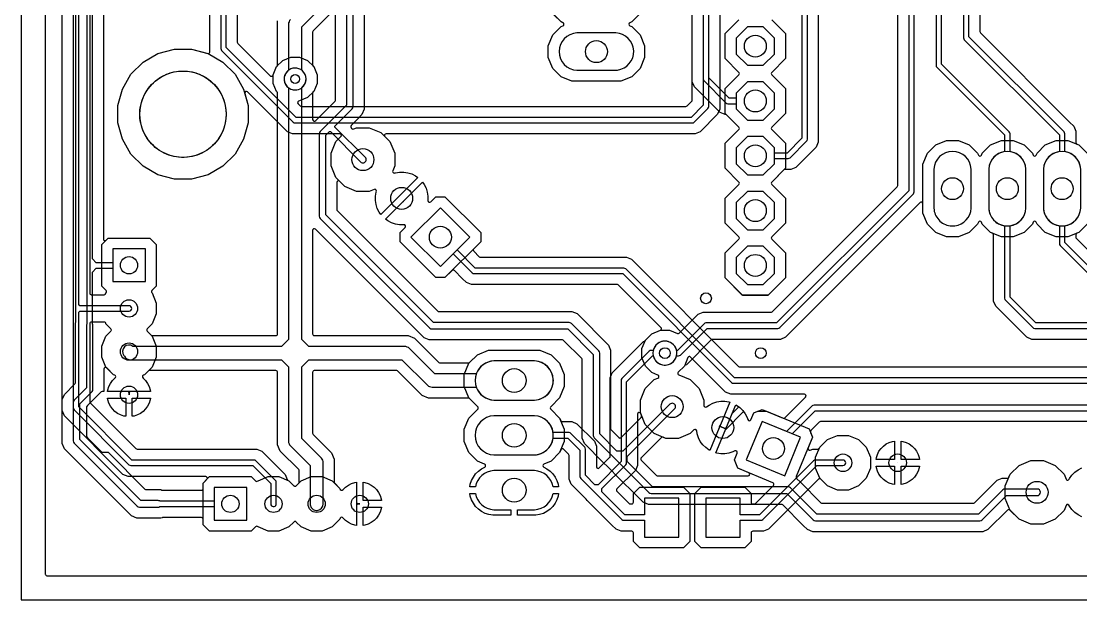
# Model space of a CAD drawing. Header units: millimetres. Extents: x 0 to 100, y 0 to 100.
# Drawn here: x 0 to 49.13, y 0 to 26.81 of the extents above; entities that cross this region are included whole.
import ezdxf

# ---------------------------------------------------------------- set-up
doc = ezdxf.new("R2010")
doc.units = ezdxf.units.MM

msp = doc.modelspace()

# ---------------------------------------------------------------- linework, layer by layer
at = {"layer": '16_copper'}
for points in [[(98.812, 1.118, 0.392588), (98.882, 1.194), (98.882, 98.806, 0.414214), (98.806, 98.882), (1.194, 98.882, 0.414214), (1.118, 98.806), (1.118, 1.194, 0.414214), (1.194, 1.118), (98.806, 1.118)], [(27.646, 24.543, 0.91633), (27.571, 26.264), (25.769, 26.264, 0.957291), (25.769, 24.536), (27.571, 24.536)], [(13.745, 4.144, 0.37152), (14.005, 4.445), (14.005, 6.35, 0.198912), (13.916, 6.566), (13.005, 7.476), (13.005, 10.796), (13.334, 11.125), (17.654, 11.125), (18.834, 9.944, 0.198912), (19.05, 9.855), (21.102, 9.855, 0.30493), (21.915, 9.254), (23.805, 9.254, 0.95729), (23.805, 11.066), (21.915, 11.066, 0.30493), (21.102, 10.465), (19.176, 10.465), (17.996, 11.646, 0.198912), (17.78, 11.735), (13.334, 11.735), (13.005, 12.064), (13.005, 23.723, 0.987052), (12.406, 24.545), (12.361, 24.509, 0.473572), (12.395, 23.723), (12.395, 12.064), (12.066, 11.735), (5.193, 11.735), (5.183, 11.744, 0.870254), (4.758, 11.315), (4.784, 11.284, 0.281997), (5.07, 11.125), (12.066, 11.125), (12.395, 10.796), (12.395, 7.35, 0.198912), (12.484, 7.134), (13.395, 6.224), (13.395, 4.445), (13.398, 4.401), (13.408, 4.359), (13.423, 4.318), (13.444, 4.28), (13.47, 4.245), (13.501, 4.214), (13.536, 4.188), (13.574, 4.167), (13.615, 4.152), (13.658, 4.143), (13.701, 4.14)], [(43.293, 17.329, 0.36397), (44.044, 18.149), (44.044, 19.951, 0.957291), (42.316, 19.951), (42.316, 18.149), (42.323, 18.074), (42.336, 17.999), (42.356, 17.926), (42.381, 17.856), (42.413, 17.787), (42.451, 17.722), (42.494, 17.66), (42.543, 17.602), (42.596, 17.549), (42.654, 17.501), (42.716, 17.457), (42.781, 17.42), (42.849, 17.388), (42.92, 17.362), (42.993, 17.342), (43.067, 17.329), (43.142, 17.323), (43.218, 17.323)], [(19.226, 14.931), (17.563, 16.594), (17.563, 17.014), (17.8, 17.251, 0.65229), (17.742, 17.381), (17.544, 17.381), (17.355, 17.411), (17.172, 17.47), (17.001, 17.557), (16.892, 17.636), (17.694, 18.438, 0.116451), (17.748, 18.492), (18.604, 19.348), (18.683, 19.239), (18.77, 19.068), (18.829, 18.885), (18.859, 18.696), (18.859, 18.498, 0.688731), (18.989, 18.44), (19.226, 18.677), (19.646, 18.677), (21.309, 17.014), (21.309, 16.594), (19.646, 14.931)], [(12.7, 5.264, 0.197431), (12.754, 5.286), (12.865, 5.397, 0.198912), (12.887, 5.451), (12.887, 5.982, 0.198912), (12.865, 6.036), (12.011, 6.89), (11.887, 7.188), (11.887, 10.541, 0.414214), (11.811, 10.617), (5.936, 10.617, 0.198912), (5.882, 10.595), (5.716, 10.429, 0.728457), (5.658, 10.27), (5.77, 10.158), (5.863, 10.029), (5.936, 9.888), (5.985, 9.736), (5.998, 9.652), (5.076, 9.652, 0.237915), (5.015, 9.621), (5.012, 9.617, -0.108546), (5, 9.576), (5, 9.5), (5, 9.5), (5, 9.576, 0.414214), (4.924, 9.652), (4.002, 9.652), (4.015, 9.736), (4.064, 9.888), (4.137, 10.029), (4.23, 10.158), (4.342, 10.27, 0.630057), (4.335, 10.408), (4.284, 10.429), (3.929, 10.784), (3.736, 11.249), (3.736, 11.751), (3.929, 12.216), (4.159, 12.446, 0.414214), (4.159, 12.554), (3.929, 12.784, 0.43017), (3.844, 12.865), (3.251, 12.865, 0.414214), (3.175, 12.789), (3.175, 9.185, 0.198912), (3.197, 9.131), (5.321, 7.007, 0.198912), (5.375, 6.985), (10.921, 6.985), (11.155, 6.888), (12.238, 5.805), (12.334, 5.574, 0.169153), (12.367, 5.538), (12.375, 5.533), (12.416, 5.516), (12.646, 5.286), (12.651, 5.282), (12.655, 5.278), (12.659, 5.276), (12.664, 5.273), (12.669, 5.271), (12.674, 5.268), (12.679, 5.267), (12.684, 5.265), (12.69, 5.265), (12.695, 5.264)], [(23.884, 6.721, 0.916331), (23.805, 8.526), (21.915, 8.526, 0.95729), (21.915, 6.714), (23.805, 6.714)], [(21.863, 3.92), (21.683, 3.949), (21.509, 4.005), (21.347, 4.088), (21.199, 4.196), (21.07, 4.325), (20.963, 4.472), (20.88, 4.635), (20.823, 4.808), (20.804, 4.928), (21.062, 4.928, 0.353195), (21.915, 4.174), (22.708, 4.174), (22.708, 3.92)], [(23.012, 3.92), (23.012, 4.174), (23.805, 4.174, 0.353195), (24.658, 4.928), (24.916, 4.928), (24.897, 4.808), (24.84, 4.635), (24.757, 4.472), (24.65, 4.325), (24.521, 4.196), (24.373, 4.088), (24.211, 4.005), (24.037, 3.949), (23.857, 3.92)]]:
    msp.add_lwpolyline(points, format="xyb", close=True, dxfattribs=at)
for points in [[(49.172, 3.85), (49.001, 3.937), (48.846, 4.05), (48.71, 4.186), (48.597, 4.341, 0.817221), (48.442, 4.369), (48.349, 4.145), (47.934, 3.731), (47.393, 3.507), (46.807, 3.507), (46.265, 3.731), (45.846, 4.151, 0.45036), (45.732, 4.158), (44.824, 3.25), (44.581, 3.15), (36.699, 3.15), (36.456, 3.25), (36.259, 3.447), (36.259, 3.447), (35.309, 4.397, 0.198912), (35.255, 4.42), (29.079, 4.42), (28.836, 4.52), (28.639, 4.717), (27.577, 5.779), (27.577, 5.779), (27.369, 5.987), (27.369, 5.987), (27.196, 6.16), (27.196, 6.16), (26.988, 6.368), (26.988, 6.368), (26.11, 7.246), (26.01, 7.489), (26.01, 11.125, 0.198912), (25.987, 11.179), (25.149, 12.017, 0.198912), (25.095, 12.04), (18.919, 12.04), (18.676, 12.14), (18.479, 12.337), (13.643, 17.173, 0.668179), (13.513, 17.119), (13.513, 12.319, 0.414214), (13.589, 12.243), (17.942, 12.243), (18.24, 12.119), (19.364, 10.995, 0.198912), (19.418, 10.973), (20.737, 10.973, 0.198912), (20.79, 10.995), (21.154, 11.358), (21.673, 11.574), (24.047, 11.574), (24.566, 11.358), (24.964, 10.961), (25.179, 10.441), (25.179, 9.879), (24.964, 9.359), (24.566, 8.962, 0.562825), (24.566, 8.818), (24.964, 8.421), (25.179, 7.901), (25.179, 7.339), (24.964, 6.819), (24.566, 6.422), (24.234, 6.284, 0.640146), (24.228, 6.146), (24.373, 6.072), (24.521, 5.964), (24.65, 5.835), (24.757, 5.688), (24.84, 5.525), (24.897, 5.352), (24.916, 5.232), (24.658, 5.232, 0.353197), (23.805, 5.986), (21.915, 5.986, 0.353197), (21.062, 5.232), (20.804, 5.232), (20.823, 5.352), (20.88, 5.525), (20.963, 5.688), (21.07, 5.835), (21.199, 5.964), (21.347, 6.072), (21.491, 6.145, 0.641621), (21.486, 6.284), (21.154, 6.422), (20.756, 6.819), (20.541, 7.339), (20.541, 7.901), (20.756, 8.421), (21.154, 8.818, 0.562828), (21.154, 8.962), (20.79, 9.325, 0.198912), (20.737, 9.347), (18.888, 9.347), (18.59, 9.471), (17.466, 10.595, 0.198912), (17.412, 10.617), (13.589, 10.617, 0.414214), (13.513, 10.541), (13.513, 7.718, 0.198912), (13.535, 7.664), (14.389, 6.81), (14.513, 6.512), (14.513, 5.451, 0.198912), (14.535, 5.397), (14.771, 5.161, 0.728457), (14.93, 5.103), (15.042, 5.215), (15.171, 5.308), (15.312, 5.381), (15.464, 5.43), (15.548, 5.443), (15.548, 4.521, 0.237915), (15.579, 4.46), (15.583, 4.457, -0.108546), (15.624, 4.445), (15.7, 4.445), (15.7, 4.445), (15.624, 4.445, 0.414214), (15.548, 4.369), (15.548, 3.447), (15.464, 3.46), (15.312, 3.509), (15.171, 3.582), (15.042, 3.675), (14.93, 3.787, 0.630057), (14.792, 3.78), (14.771, 3.729), (14.416, 3.374), (13.951, 3.181), (13.449, 3.181), (12.984, 3.374), (12.754, 3.604, 0.414214), (12.646, 3.604), (12.416, 3.374), (11.951, 3.181), (11.449, 3.181), (10.984, 3.374, 0.463769), (10.867, 3.383), (10.666, 3.181), (8.734, 3.181), (8.436, 3.479), (8.436, 5.411), (8.61, 5.585, 0.668179), (8.556, 5.715), (4.954, 5.715), (4.72, 5.812), (2.002, 8.53), (1.905, 8.764), (1.905, 78.866)], [(2.413, 78.74), (2.413, 8.89, 0.198912), (2.45, 8.8), (4.99, 6.26, 0.198912), (5.08, 6.223), (10.742, 6.223), (11.573, 5.392), (11.573, 4.445, 0.879449), (11.823, 4.413), (11.827, 4.445), (11.827, 5.445, 0.198912), (11.79, 5.535), (10.885, 6.44, 0.198912), (10.795, 6.477), (5.133, 6.477), (2.667, 8.943), (2.667, 13.32), (2.72, 13.373), (5, 13.373, 1), (5, 13.627), (2.72, 13.627), (2.668, 13.679), (2.667, 13.679), (2.667, 78.687)], [(41.148, 48.895), (41.148, 18.95), (35.025, 12.827), (31.75, 12.827, 0.198912), (31.66, 12.79), (30.427, 11.557), (30.385, 11.557), (30.379, 11.584), (30.358, 11.643), (30.331, 11.699), (30.298, 11.752), (30.259, 11.8), (30.215, 11.844), (30.167, 11.883), (30.114, 11.916), (30.058, 11.943), (29.999, 11.964), (29.938, 11.978), (29.876, 11.985), (29.814, 11.985), (29.752, 11.978), (29.691, 11.964), (29.632, 11.943), (29.576, 11.916), (29.523, 11.883), (29.475, 11.844), (29.431, 11.8), (29.392, 11.752), (29.359, 11.699), (29.332, 11.643), (29.311, 11.584), (29.297, 11.523), (29.29, 11.461), (29.29, 11.399), (29.297, 11.337), (29.311, 11.276), (29.332, 11.217), (29.359, 11.161), (29.392, 11.108), (29.431, 11.06), (29.475, 11.016), (29.523, 10.977), (29.576, 10.944), (29.632, 10.917), (29.691, 10.896), (29.752, 10.882), (29.814, 10.875), (29.876, 10.875), (29.938, 10.882, 0.301558), (30.385, 11.303), (30.48, 11.303, 0.198912), (30.57, 11.34), (31.803, 12.573), (35.077, 12.573, 0.198912), (35.167, 12.61), (41.365, 18.808, 0.198912), (41.402, 18.898), (41.402, 48.842)], [(3.175, 46.482), (3.175, 14.211, 0.414214), (3.251, 14.135), (3.844, 14.135, 0.229641), (3.904, 14.164), (3.91, 14.173, 0.023593), (3.915, 14.182), (3.929, 14.216, 0.463769), (3.938, 14.333), (3.736, 14.534), (3.736, 16.466), (4.034, 16.764), (5.966, 16.764), (6.264, 16.466), (6.264, 14.534), (6.062, 14.333, 0.10935), (6.044, 14.305), (6.043, 14.3, 0.256412), (6.071, 14.216), (6.264, 13.751), (6.264, 13.249), (6.071, 12.784), (5.841, 12.554, 0.414214), (5.841, 12.446), (6.022, 12.265, 0.198912), (6.076, 12.243), (11.811, 12.243, 0.414214), (11.887, 12.319), (11.887, 23.474, 0.136481), (11.876, 23.514), (11.875, 23.516, 0.137195), (11.839, 23.554), (11.684, 23.928), (11.684, 24.332), (11.839, 24.706), (12.124, 24.991), (12.498, 25.146), (12.902, 25.146), (13.276, 24.991), (13.561, 24.706), (13.716, 24.332), (13.716, 23.928), (13.561, 23.554, 0.319786), (13.513, 23.474), (13.513, 22.251, 0.625401), (13.653, 22.207), (14.033, 22.587), (14.033, 22.587), (14.557, 23.111, 0.198912), (14.58, 23.165), (14.58, 28.905, 0.198912)], [(36.195, 45.212), (36.195, 21.389), (35.507, 20.701), (34.925, 20.701), (34.925, 20.942), (34.404, 21.463), (33.668, 21.463), (33.147, 20.942), (33.147, 20.206), (33.668, 19.685), (34.404, 19.685), (34.925, 20.206), (34.925, 20.447), (35.56, 20.447, 0.198912), (35.65, 20.484), (36.412, 21.246, 0.198912), (36.449, 21.336), (36.449, 45.159)], [(31.623, 41.91), (31.623, 24.13, 0.198912), (31.66, 24.04), (32.676, 23.024, 0.198912), (32.766, 22.987), (33.147, 22.987), (33.147, 22.746), (33.668, 22.225), (34.404, 22.225), (34.925, 22.746), (34.925, 23.482), (34.404, 24.003), (33.668, 24.003), (33.147, 23.482), (33.147, 23.241), (32.819, 23.241), (31.877, 24.183), (31.877, 41.857)], [(36.957, 31.381), (36.957, 21.21), (36.86, 20.976), (35.92, 20.036), (35.686, 19.939), (35.408, 19.939, 0.198912), (35.354, 19.917), (34.796, 19.358, 0.414214), (34.796, 19.25), (35.433, 18.613), (35.433, 17.455), (34.796, 16.818, 0.414214), (34.796, 16.71), (35.433, 16.073), (35.433, 14.915), (34.615, 14.097), (33.457, 14.097), (32.639, 14.915), (32.639, 16.073), (33.276, 16.71, 0.414214), (33.276, 16.818), (32.639, 17.455), (32.639, 18.613), (33.276, 19.25, 0.414214), (33.276, 19.358), (32.639, 19.995), (32.639, 21.153), (33.276, 21.79, 0.414214), (33.276, 21.898), (32.718, 22.457, 0.063893), (32.702, 22.468), (32.7, 22.47, 0.164099), (32.64, 22.479), (32.406, 22.576), (31.212, 23.77), (31.115, 24.004), (31.115, 36.383, 0.668179)], [(42.418, 36.195), (42.418, 24.765, 0.198912), (42.455, 24.675), (45.593, 21.537), (45.593, 20.768, 0.359266), (44.856, 19.951), (44.856, 18.149, 0.359266), (45.593, 17.332), (45.593, 13.97, 0.198912), (45.63, 13.88), (46.9, 12.61, 0.198912), (46.99, 12.573), (51.105, 12.573)], [(51.105, 12.827), (47.043, 12.827), (45.847, 14.023), (45.847, 17.332, 0.359266), (46.584, 18.149), (46.584, 19.951, 0.359266), (45.847, 20.768), (45.847, 21.59, 0.198912), (45.81, 21.68), (42.672, 24.818), (42.672, 36.142)], [(43.688, 36.195), (43.688, 26.035, 0.198912), (43.725, 25.945), (48.133, 21.537), (48.133, 20.768, 0.359266), (47.396, 19.951), (47.396, 18.149, 0.359266), (48.133, 17.332), (48.133, 16.51, 0.198912), (48.17, 16.42), (49.44, 15.15, 0.198912)], [(49.583, 15.367), (48.387, 16.563), (48.387, 17.332, 0.359266), (49.124, 18.149), (49.124, 19.951, 0.359266), (48.387, 20.768), (48.387, 21.59, 0.198912), (48.35, 21.68), (43.942, 26.088), (43.942, 36.142)], [(49.423, 32.649), (49.037, 32.264), (48.533, 32.055), (47.987, 32.055), (47.483, 32.264), (47.097, 32.649), (47.06, 32.738, 0.668176), (46.92, 32.738), (46.883, 32.649), (46.497, 32.264), (45.993, 32.055), (45.447, 32.055), (44.943, 32.264), (44.58, 32.627, 0.668179), (44.45, 32.573), (44.45, 26.33, 0.198912), (44.472, 26.276), (48.609, 22.139), (48.798, 21.95), (48.895, 21.716), (48.895, 21.186, 0.303351), (48.942, 21.116), (49.037, 21.076), (49.423, 20.691)], [(15.9, 29.341), (15.9, 22.729), (15.8, 22.486), (15.603, 22.289), (15.603, 22.289), (15.298, 21.984, 0.374462), (15.291, 21.884), (15.295, 21.88, 0.513738), (15.424, 21.817), (15.551, 21.869), (16.137, 21.869), (16.678, 21.645), (17.093, 21.231), (17.317, 20.689), (17.317, 20.103), (17.224, 19.879, 0.502851), (17.287, 19.775), (17.298, 19.774, 0.162555), (17.354, 19.789), (17.544, 19.819), (17.736, 19.819), (17.925, 19.789), (18.108, 19.73), (18.279, 19.643), (18.388, 19.564), (17.532, 18.708, 0.116451), (17.478, 18.654), (16.676, 17.852), (16.597, 17.961), (16.51, 18.132), (16.451, 18.315), (16.421, 18.504), (16.421, 18.696), (16.451, 18.886, 0.817204), (16.361, 19.016), (16.137, 18.923), (15.551, 18.923), (15.009, 19.147), (14.76, 19.396, 0.668179), (14.63, 19.342), (14.63, 18.085, 0.198912), (14.653, 18.031), (19.301, 13.383, 0.198912), (19.355, 13.36), (25.531, 13.36), (25.774, 13.26), (27.23, 11.804), (27.33, 11.561), (27.33, 7.925, 0.198912), (27.353, 7.871), (27.707, 7.517), (27.711, 7.514), (27.715, 7.51), (27.72, 7.507), (27.724, 7.504), (27.73, 7.502), (27.735, 7.499), (27.74, 7.498), (27.745, 7.497), (27.75, 7.496), (27.756, 7.495), (27.761, 7.495, 0.197431), (27.815, 7.517), (28.746, 8.449, 0.303353), (28.763, 8.532), (28.71, 8.659), (28.71, 9.245), (28.934, 9.787), (29.349, 10.201), (29.522, 10.273, 0.66819), (29.522, 10.413), (29.243, 10.529), (28.944, 10.828), (28.782, 11.219), (28.782, 11.641), (28.944, 12.032), (29.243, 12.331), (29.634, 12.493), (30.056, 12.493), (30.425, 12.34, 0.303343), (30.508, 12.356), (31.39, 13.238), (31.624, 13.335), (34.783, 13.335, 0.198912), (34.837, 13.357), (40.618, 19.138, 0.198912), (40.64, 19.192), (40.64, 31.508, 0.668179)], [(15.088, 29.147), (15.088, 22.923), (13.862, 21.698, 0.198912), (13.818, 21.59), (13.818, 17.78, 0.198912), (13.862, 17.672), (18.942, 12.592, 0.198912), (19.05, 12.548), (25.337, 12.548), (26.518, 11.367), (26.518, 7.62, 0.198912), (26.562, 7.512), (29.102, 4.972, 0.198912), (29.21, 4.928), (35.497, 4.928), (36.722, 3.702, 0.198912), (36.83, 3.658), (44.45, 3.658, 0.198912), (44.558, 3.702), (45.683, 4.828), (47.1, 4.828, 1), (47.1, 5.132), (45.62, 5.132, 0.198912), (45.512, 5.088), (44.387, 3.962), (36.893, 3.962), (35.668, 5.188, 0.198912), (35.56, 5.232), (29.273, 5.232), (28.092, 6.413), (28.092, 6.646), (30.291, 8.844, 1), (30.076, 9.06), (27.899, 6.883), (27.622, 6.883), (26.822, 7.683), (26.822, 11.43, 0.198912), (26.778, 11.538), (25.508, 12.808, 0.198912), (25.4, 12.852), (19.113, 12.852), (14.122, 17.843), (14.122, 21.527), (14.287, 21.692), (14.333, 21.692), (15.736, 20.288, 1), (15.952, 20.504), (14.548, 21.907), (14.548, 21.953), (15.348, 22.752, 0.198912), (15.392, 22.86), (15.392, 29.21, 0.198912)], [(28.696, 27.163), (28.311, 26.777), (28.222, 26.74, 0.66819), (28.222, 26.6), (28.311, 26.563), (28.696, 26.177), (28.905, 25.673), (28.905, 25.127), (28.696, 24.623), (28.311, 24.237), (27.806, 24.028), (25.534, 24.028), (25.029, 24.237), (24.644, 24.623), (24.435, 25.127), (24.435, 25.673), (24.644, 26.177), (25.029, 26.563), (25.118, 26.6, 0.66819), (25.118, 26.74), (25.029, 26.777), (24.702, 27.105, 0.198912)], [(50.521, 12.065), (46.864, 12.065), (46.63, 12.162), (45.182, 13.61), (45.085, 13.844), (45.085, 16.914, 0.303351), (45.038, 16.984), (44.943, 17.024), (44.557, 17.409), (44.52, 17.498, 0.66819), (44.38, 17.498), (44.343, 17.409), (43.957, 17.024), (43.453, 16.815), (42.907, 16.815), (42.403, 17.024), (42.017, 17.409), (41.808, 17.914), (41.808, 18.349, 0.668189), (41.678, 18.403), (41.624, 18.349), (35.626, 12.351), (35.626, 12.351), (35.437, 12.162), (35.204, 12.065), (32.045, 12.065, 0.198912), (31.991, 12.043), (30.84, 10.892), (30.788, 10.87, 0.181563), (30.746, 10.828), (30.463, 10.545, 0.534516), (30.488, 10.421), (31.018, 10.201), (31.432, 9.787), (31.657, 9.245), (31.657, 9.002, 0.612806), (31.778, 8.94), (31.891, 9.023), (32.062, 9.11), (32.245, 9.169), (32.434, 9.199), (32.626, 9.199), (32.816, 9.169), (32.853, 9.157), (32.418, 8.109, 0.236099), (32.36, 7.968), (31.926, 6.92), (31.891, 6.937), (31.736, 7.05), (31.6, 7.186), (31.487, 7.341), (31.4, 7.512), (31.341, 7.695), (31.319, 7.833, 0.612808), (31.19, 7.875), (31.018, 7.703), (30.476, 7.479), (29.89, 7.479), (29.763, 7.531, 0.303353), (29.68, 7.515), (28.748, 6.583, 0.414214), (28.748, 6.475), (29.461, 5.763, 0.198912), (29.515, 5.74), (33.704, 5.74, 0.820685), (33.733, 5.887), (33.227, 6.097), (33.066, 6.486), (33.196, 6.801, 0.696956), (33.091, 6.898), (32.998, 6.85), (32.815, 6.791), (32.626, 6.761), (32.434, 6.761), (32.245, 6.791), (32.207, 6.803), (32.642, 7.851, 0.039503), (32.647, 7.882), (33.494, 8.728), (33.573, 8.619), (33.66, 8.448), (33.692, 8.349, 0.69697), (33.835, 8.343), (33.965, 8.658), (34.158, 8.738), (34.551, 8.738), (36.527, 7.919), (36.688, 7.53), (35.933, 5.708, 0.303343), (35.949, 5.625), (36.131, 5.443), (37.081, 4.493, 0.198912), (37.135, 4.47), (44.145, 4.47, 0.198912), (44.199, 4.493), (45.246, 5.54), (45.489, 5.64), (45.728, 5.64, 0.303351), (45.798, 5.687), (45.851, 5.815), (46.265, 6.229), (46.807, 6.453), (47.393, 6.453), (47.934, 6.229), (48.349, 5.815), (48.442, 5.591, 0.503395), (48.56, 5.561), (48.568, 5.568, 0.162558), (48.597, 5.619), (48.71, 5.774), (48.846, 5.91), (49.001, 6.023), (49.172, 6.11)], [(49.423, 17.409), (49.037, 17.024), (48.942, 16.984, 0.303351), (48.895, 16.914), (48.895, 16.805, 0.198912), (48.917, 16.751), (49.771, 15.897, 0.198912)]]:
    msp.add_lwpolyline(points, format="xyb", dxfattribs=at)
for points in [[(34.925, 25.286), (34.925, 26.022), (34.404, 26.543), (33.668, 26.543), (33.147, 26.022), (33.147, 25.286), (33.668, 24.765), (34.404, 24.765)], [(7.103, 19.484), (6.336, 19.69), (5.648, 20.087), (5.087, 20.648), (4.69, 21.336), (4.484, 22.103), (4.484, 22.897), (4.69, 23.664), (5.087, 24.352), (5.648, 24.913), (6.336, 25.31), (7.103, 25.516), (7.897, 25.516), (8.664, 25.31), (9.352, 24.913), (9.913, 24.352), (10.31, 23.664), (10.516, 22.897), (10.516, 22.103), (10.31, 21.336), (9.913, 20.648), (9.352, 20.087), (8.664, 19.69), (7.897, 19.484)], [(34.925, 17.666), (34.925, 18.402), (34.404, 18.923), (33.668, 18.923), (33.147, 18.402), (33.147, 17.666), (33.668, 17.145), (34.404, 17.145)], [(20.801, 16.804), (19.436, 18.169), (18.071, 16.804), (19.436, 15.439)], [(5.756, 16.256), (4.244, 16.256), (4.244, 14.744), (5.756, 14.744)], [(34.925, 15.126), (34.925, 15.862), (34.404, 16.383), (33.668, 16.383), (33.147, 15.862), (33.147, 15.126), (33.668, 14.605), (34.404, 14.605)], [(4.764, 8.515), (4.612, 8.564), (4.471, 8.637), (4.342, 8.73), (4.23, 8.842), (4.137, 8.971), (4.064, 9.112), (4.015, 9.264), (4.002, 9.348), (4.848, 9.348), (4.848, 8.502)], [(5.152, 9.348), (5.998, 9.348), (5.985, 9.264), (5.936, 9.112), (5.863, 8.971), (5.77, 8.842), (5.658, 8.73), (5.529, 8.637), (5.388, 8.564), (5.236, 8.515), (5.152, 8.502)], [(33.134, 9.04), (33.169, 9.023), (33.278, 8.944), (32.964, 8.63)], [(36.138, 7.53), (34.354, 8.269), (33.616, 6.486), (35.399, 5.747)], [(37.847, 5.08), (37.381, 5.273), (37.023, 5.631), (36.83, 6.097), (36.83, 6.603), (37.023, 7.069), (37.381, 7.427), (37.847, 7.62), (38.353, 7.62), (38.819, 7.427), (39.177, 7.069), (39.37, 6.603), (39.37, 6.097), (39.177, 5.631), (38.819, 5.273), (38.353, 5.08)], [(39.635, 6.502), (39.649, 6.588), (39.698, 6.74), (39.771, 6.883), (39.865, 7.012), (39.978, 7.125), (40.107, 7.219), (40.25, 7.292), (40.402, 7.341), (40.488, 7.355), (40.488, 6.502)], [(40.792, 6.502), (40.792, 7.355), (40.878, 7.341), (41.03, 7.292), (41.172, 7.219), (41.302, 7.125), (41.415, 7.012), (41.509, 6.883), (41.582, 6.74), (41.631, 6.588), (41.645, 6.502)], [(40.402, 5.359), (40.25, 5.408), (40.107, 5.481), (39.978, 5.575), (39.865, 5.688), (39.771, 5.817), (39.698, 5.96), (39.649, 6.112), (39.635, 6.198), (40.488, 6.198), (40.488, 5.345)], [(40.792, 6.198), (41.645, 6.198), (41.631, 6.112), (41.582, 5.96), (41.509, 5.817), (41.415, 5.688), (41.302, 5.575), (41.172, 5.481), (41.03, 5.408), (40.878, 5.359), (40.792, 5.345)], [(15.852, 4.597), (15.852, 5.443), (15.936, 5.43), (16.088, 5.381), (16.229, 5.308), (16.358, 5.215), (16.47, 5.103), (16.563, 4.974), (16.636, 4.833), (16.685, 4.681), (16.698, 4.597)], [(10.456, 5.201), (8.944, 5.201), (8.944, 3.689), (10.456, 3.689)], [(15.852, 4.293), (16.698, 4.293), (16.685, 4.209), (16.636, 4.057), (16.563, 3.916), (16.47, 3.787), (16.358, 3.675), (16.229, 3.582), (16.088, 3.509), (15.936, 3.46), (15.852, 3.447)]]:
    msp.add_lwpolyline(points, close=True, dxfattribs=at)
at = {"layer": '1_copper'}
for points in [[(98.812, 1.118, 0.392588), (98.882, 1.194), (98.882, 98.806, 0.414214), (98.806, 98.882), (1.194, 98.882, 0.414214), (1.118, 98.806), (1.118, 1.194, 0.414214), (1.194, 1.118), (98.806, 1.118)], [(27.646, 24.543, 0.91633), (27.571, 26.264), (25.769, 26.264, 0.957291), (25.769, 24.536), (27.571, 24.536)], [(43.293, 17.329, 0.36397), (44.044, 18.149), (44.044, 19.951, 0.957291), (42.316, 19.951), (42.316, 18.149), (42.323, 18.074), (42.336, 17.999), (42.356, 17.926), (42.381, 17.856), (42.413, 17.787), (42.451, 17.722), (42.494, 17.66), (42.543, 17.602), (42.596, 17.549), (42.654, 17.501), (42.716, 17.457), (42.781, 17.42), (42.849, 17.388), (42.92, 17.362), (42.993, 17.342), (43.067, 17.329), (43.142, 17.323), (43.218, 17.323)], [(45.833, 17.329, 0.36397), (46.584, 18.149), (46.584, 19.951, 0.957291), (44.856, 19.951), (44.856, 18.149), (44.863, 18.074), (44.876, 17.999), (44.896, 17.926), (44.921, 17.856), (44.953, 17.787), (44.991, 17.722), (45.034, 17.66), (45.083, 17.602), (45.136, 17.549), (45.194, 17.501), (45.256, 17.457), (45.321, 17.42), (45.389, 17.388), (45.46, 17.362), (45.533, 17.342), (45.607, 17.329), (45.682, 17.323), (45.758, 17.323)], [(48.373, 17.329, 0.36397), (49.124, 18.149), (49.124, 19.951, 0.957291), (47.396, 19.951), (47.396, 18.149), (47.403, 18.074), (47.416, 17.999), (47.436, 17.926), (47.461, 17.856), (47.493, 17.787), (47.531, 17.722), (47.574, 17.66), (47.623, 17.602), (47.676, 17.549), (47.734, 17.501), (47.796, 17.457), (47.861, 17.42), (47.929, 17.388), (48, 17.362), (48.073, 17.342), (48.147, 17.329), (48.222, 17.323), (48.298, 17.323)], [(27.854, 3.717, 0.187824), (27.94, 3.683), (28.893, 3.683), (28.893, 2.909), (30.493, 2.909), (30.493, 4.712), (28.893, 4.712), (28.893, 3.937), (27.993, 3.937), (26.924, 5.006), (26.924, 5.154), (28.03, 6.26, 0.198912), (28.067, 6.35), (28.067, 10.107), (29.263, 11.303), (29.305, 11.303, 0.969153), (30.393, 11.523), (30.379, 11.584, 0.772162), (29.305, 11.557), (29.21, 11.557, 0.198912), (29.12, 11.52), (27.85, 10.25, 0.198912), (27.813, 10.16), (27.813, 6.403), (26.744, 5.334), (26.596, 5.334), (26.162, 5.768), (26.162, 6.985, 0.198912), (26.125, 7.075), (25.49, 7.71, 0.198912), (25.4, 7.747), (24.663, 7.747, 0.36122), (23.805, 8.526), (21.915, 8.526, 0.95729), (21.915, 6.714), (23.805, 6.714, 0.36122), (24.663, 7.493), (25.347, 7.493), (25.908, 6.932), (25.908, 5.715, 0.198912), (25.945, 5.625), (27.85, 3.72)], [(23.884, 9.261, 0.916331), (23.805, 11.066), (21.915, 11.066, 0.95729), (21.915, 9.254), (23.805, 9.254)], [(32.638, 7.946, 0.273135), (32.7, 7.992), (33.134, 9.04), (33.169, 9.023), (33.324, 8.91), (33.46, 8.774), (33.573, 8.619), (33.66, 8.448), (33.692, 8.349, 0.69697), (33.835, 8.343), (33.965, 8.658), (34.354, 8.819), (35.322, 8.418, 0.303343), (35.405, 8.435), (36.21, 9.239), (36.366, 9.395, 0.668179), (36.312, 9.525), (32.894, 9.525), (32.66, 9.622), (31.034, 11.248, 0.534516), (30.91, 11.223), (30.746, 10.828), (30.463, 10.545, 0.534516), (30.488, 10.421), (31.018, 10.201), (31.432, 9.787), (31.657, 9.245), (31.657, 9.002, 0.612806), (31.778, 8.94), (31.891, 9.023), (32.062, 9.11), (32.245, 9.169), (32.434, 9.199), (32.626, 9.199), (32.816, 9.169), (32.853, 9.157), (32.418, 8.109, 0.414202), (32.46, 8.009), (32.6, 7.951), (32.606, 7.949), (32.611, 7.947), (32.616, 7.947), (32.621, 7.945), (32.627, 7.946), (32.633, 7.945)], [(33.337, 3.683), (34.29, 3.683, 0.198912), (34.38, 3.72), (36.883, 6.223), (38.1, 6.223, 1), (38.1, 6.477), (36.83, 6.477, 0.198912), (36.74, 6.44), (34.237, 3.937), (33.337, 3.937), (33.337, 4.712), (31.737, 4.712), (31.737, 2.909), (33.337, 2.909)], [(21.863, 3.92), (21.683, 3.949), (21.509, 4.005), (21.347, 4.088), (21.199, 4.196), (21.07, 4.325), (20.963, 4.472), (20.88, 4.635), (20.823, 4.808), (20.804, 4.928), (21.062, 4.928, 0.353195), (21.915, 4.174), (22.708, 4.174), (22.708, 3.92)], [(23.012, 3.92), (23.012, 4.174), (23.805, 4.174, 0.353195), (24.658, 4.928), (24.916, 4.928), (24.897, 4.808), (24.84, 4.635), (24.757, 4.472), (24.65, 4.325), (24.521, 4.196), (24.373, 4.088), (24.211, 4.005), (24.037, 3.949), (23.857, 3.92)]]:
    msp.add_lwpolyline(points, format="xyb", close=True, dxfattribs=at)
for points in [[(3.81, 45.211), (3.81, 16.724, 0.668179), (3.94, 16.67), (4.034, 16.764), (5.966, 16.764), (6.264, 16.466), (6.264, 14.534), (6.062, 14.333, 0.10935), (6.044, 14.305), (6.043, 14.3, 0.256412), (6.071, 14.216), (6.264, 13.751), (6.264, 13.249), (6.071, 12.784), (5.841, 12.554, 0.414214), (5.841, 12.446), (6.071, 12.216), (6.264, 11.751), (6.264, 11.249), (6.071, 10.784), (5.716, 10.429, 0.728457), (5.658, 10.27), (5.77, 10.158), (5.863, 10.029), (5.936, 9.888), (5.985, 9.736), (5.998, 9.652), (4.002, 9.652), (4.015, 9.736), (4.064, 9.888), (4.137, 10.029), (4.23, 10.158), (4.342, 10.27, 0.630057), (4.335, 10.408), (4.284, 10.429), (3.965, 10.748, 0.668179), (3.835, 10.694), (3.835, 9.652, 0.283435), (3.677, 9.608), (3.067, 8.998, 0.198912), (3.023, 8.89), (3.023, 7.62, 0.198912), (3.067, 7.512), (3.702, 6.877, 0.198912), (3.81, 6.833), (4.034, 6.833), (5.739, 5.128, 0.198912), (5.793, 5.105), (6.481, 5.105, 0.251211), (6.558, 5.08), (8.36, 5.08, 0.414214), (8.436, 5.156), (8.436, 5.411), (8.734, 5.709), (10.666, 5.709), (10.867, 5.507, 0.10935), (10.895, 5.489), (10.9, 5.488, 0.256412), (10.984, 5.516), (11.449, 5.709), (11.951, 5.709), (12.416, 5.516), (12.646, 5.286, 0.414214), (12.754, 5.286), (12.984, 5.516), (13.449, 5.709), (13.951, 5.709), (14.416, 5.516), (14.771, 5.161, 0.728457), (14.93, 5.103), (15.042, 5.215), (15.171, 5.308), (15.312, 5.381), (15.464, 5.43), (15.548, 5.443), (15.548, 4.445, 0.116455), (15.548, 4.369), (15.548, 3.447), (15.464, 3.46), (15.312, 3.509), (15.171, 3.582), (15.042, 3.675), (14.93, 3.787, 0.630057), (14.792, 3.78), (14.771, 3.729), (14.416, 3.374), (13.951, 3.181), (13.449, 3.181), (12.984, 3.374), (12.754, 3.604, 0.414214), (12.646, 3.604), (12.416, 3.374), (11.951, 3.181), (11.449, 3.181), (10.984, 3.374, 0.463769), (10.867, 3.383), (10.666, 3.181), (8.734, 3.181), (8.436, 3.479), (8.436, 3.734, 0.414214), (8.36, 3.81), (6.558, 3.81, 0.084658), (6.533, 3.805), (6.529, 3.804), (6.481, 3.785), (5.357, 3.785), (5.114, 3.885), (2.006, 6.993), (1.905, 7.236), (1.905, 9.274), (2.006, 9.517), (2.492, 10.003, 0.198912), (2.515, 10.057), (2.515, 12.831, 0.251211), (2.54, 12.908), (2.54, 44.79, 0.198912)], [(3.048, 45.032), (3.048, 12.783), (3.042, 12.774, 0.127643), (3.023, 12.7), (3.023, 9.815), (2.458, 9.25, 0.198912), (2.413, 9.143), (2.413, 7.367, 0.198912), (2.458, 7.26), (5.38, 4.337, 0.198912), (5.488, 4.293), (6.35, 4.293, 0.1466), (6.434, 4.318), (8.944, 4.318), (8.944, 3.689), (10.456, 3.689), (10.456, 5.201), (8.944, 5.201), (8.944, 4.572), (6.433, 4.572), (6.424, 4.578, 0.127643), (6.35, 4.597), (5.551, 4.597), (2.718, 7.431), (2.718, 9.079), (3.283, 9.644, 0.198912), (3.327, 9.752), (3.327, 12.7, 0.1466), (3.302, 12.784), (3.302, 15.187), (3.482, 15.367), (4.244, 15.367), (4.244, 14.744), (5.756, 14.744), (5.756, 16.256), (4.244, 16.256), (4.244, 15.621), (3.482, 15.621), (3.302, 15.801), (3.302, 45.085, 0.198912)], [(14.284, 27.105), (13.535, 26.356, 0.198912), (13.513, 26.302), (13.513, 24.786, 0.136481), (13.524, 24.746), (13.525, 24.744, 0.137195), (13.561, 24.706), (13.716, 24.332), (13.716, 23.928), (13.561, 23.554), (13.276, 23.269), (12.902, 23.114, 0.712105), (12.839, 22.984), (12.941, 22.882, 0.198912), (12.995, 22.86), (30.82, 22.86, 0.198912), (30.874, 22.882), (31.093, 23.101, 0.198912), (31.115, 23.155), (31.115, 34.416)], [(32.385, 33.995), (32.385, 22.734), (32.288, 22.5), (31.475, 21.687), (31.241, 21.59), (16.917, 21.59, 0.668179), (16.863, 21.46), (17.093, 21.231), (17.317, 20.689), (17.317, 20.103), (17.224, 19.879, 0.502851), (17.287, 19.775), (17.298, 19.774, 0.162555), (17.354, 19.789), (17.544, 19.819), (17.736, 19.819), (17.925, 19.789), (18.108, 19.73), (18.279, 19.643), (18.388, 19.564), (17.586, 18.762, 0.116446), (17.532, 18.708), (16.676, 17.852), (16.597, 17.961), (16.51, 18.132), (16.451, 18.315), (16.421, 18.504), (16.421, 18.696), (16.451, 18.886, 0.817204), (16.361, 19.016), (16.137, 18.923), (15.551, 18.923), (15.009, 19.147), (14.595, 19.562), (14.371, 20.103), (14.371, 20.689), (14.595, 21.231), (14.824, 21.46, 0.668179), (14.771, 21.59), (12.574, 21.59), (12.34, 21.687), (10.492, 23.535, 0.767327), (10.365, 23.461), (10.516, 22.897), (10.516, 22.103), (10.31, 21.336), (9.913, 20.648), (9.352, 20.087), (8.664, 19.69), (7.897, 19.484), (7.103, 19.484), (6.336, 19.69), (5.648, 20.087), (5.087, 20.648), (4.69, 21.336), (4.484, 22.103), (4.484, 22.897), (4.69, 23.664), (5.087, 24.352), (5.648, 24.913), (6.336, 25.31), (7.103, 25.516), (7.897, 25.516), (8.658, 25.312, 0.519394), (8.747, 25.416), (8.747, 28.488, 0.303351)], [(9.255, 29.106), (9.255, 25.543, 0.198912), (9.293, 25.453), (12.61, 22.135, 0.198912), (12.7, 22.098), (31.115, 22.098, 0.198912), (31.205, 22.135), (31.84, 22.77, 0.198912), (31.877, 22.86), (31.877, 34.237)], [(10.017, 28.821), (10.017, 25.837, 0.198912), (10.04, 25.783), (11.554, 24.269, 0.539206), (11.684, 24.332), (11.839, 24.706, 0.319786), (11.887, 24.786), (11.887, 26.832)], [(12.484, 26.886, 0.198912), (12.395, 26.67), (12.395, 24.537), (12.361, 24.509), (12.321, 24.469), (12.285, 24.424), (12.255, 24.376), (12.23, 24.325), (12.211, 24.271), (12.198, 24.215), (12.192, 24.159), (12.192, 24.101), (12.198, 24.045), (12.211, 23.989), (12.23, 23.935), (12.255, 23.884), (12.285, 23.836), (12.321, 23.791), (12.361, 23.751), (12.406, 23.715), (12.454, 23.685), (12.505, 23.66), (12.559, 23.641), (12.615, 23.628), (12.671, 23.622), (12.729, 23.622), (12.785, 23.628, 0.658793), (13.005, 24.537), (13.005, 26.544), (14.096, 27.635)], [(28.696, 27.163), (28.311, 26.777), (28.222, 26.74, 0.66819), (28.222, 26.6), (28.311, 26.563), (28.696, 26.177), (28.905, 25.673), (28.905, 25.127), (28.696, 24.623), (28.311, 24.237), (27.806, 24.028), (25.534, 24.028), (25.029, 24.237), (24.644, 24.623), (24.435, 25.127), (24.435, 25.673), (24.644, 26.177), (25.029, 26.563), (25.118, 26.6, 0.66819), (25.118, 26.74), (25.029, 26.777), (24.644, 27.163)], [(34.796, 26.87), (35.433, 26.233), (35.433, 25.075), (34.796, 24.438, 0.414214), (34.796, 24.33), (35.433, 23.693), (35.433, 22.535), (34.796, 21.898, 0.414214), (34.796, 21.79), (35.433, 21.153), (35.433, 19.995), (34.796, 19.358, 0.414214), (34.796, 19.25), (35.433, 18.613), (35.433, 17.455), (34.796, 16.818, 0.414214), (34.796, 16.71), (35.433, 16.073), (35.433, 14.915), (34.64, 14.122), (33.432, 14.122), (32.639, 14.915), (32.639, 16.073), (33.276, 16.71, 0.414214), (33.276, 16.818), (32.639, 17.455), (32.639, 18.613), (33.276, 19.25, 0.414214), (33.276, 19.358), (32.639, 19.995), (32.639, 21.153), (33.276, 21.79, 0.414214), (33.276, 21.898), (32.639, 22.535), (32.639, 23.693), (33.276, 24.33, 0.414214), (33.276, 24.438), (32.639, 25.075), (32.639, 26.233), (33.276, 26.87, 0.414214)], [(49.423, 17.409), (49.037, 17.024), (48.533, 16.815), (47.987, 16.815), (47.483, 17.024), (47.097, 17.409), (47.06, 17.498, 0.66819), (46.92, 17.498), (46.883, 17.409), (46.497, 17.024), (45.993, 16.815), (45.447, 16.815), (44.943, 17.024), (44.557, 17.409), (44.52, 17.498, 0.66819), (44.38, 17.498), (44.343, 17.409), (43.957, 17.024), (43.453, 16.815), (42.907, 16.815), (42.403, 17.024), (42.017, 17.409), (41.808, 17.914), (41.808, 20.186), (42.017, 20.691), (42.403, 21.076), (42.907, 21.285), (43.453, 21.285), (43.957, 21.076), (44.343, 20.691), (44.38, 20.602, 0.66819), (44.52, 20.602), (44.557, 20.691), (44.943, 21.076), (45.447, 21.285), (45.993, 21.285), (46.497, 21.076), (46.883, 20.691), (46.92, 20.602, 0.66819), (47.06, 20.602), (47.097, 20.691), (47.483, 21.076), (47.987, 21.285), (48.533, 21.285), (49.037, 21.076), (49.423, 20.691)], [(52.893, 8.255), (37.053, 8.255, 0.198912), (36.999, 8.233), (36.609, 7.843, 0.303353), (36.593, 7.759), (36.688, 7.53), (36.482, 7.034, 0.668181), (36.582, 6.934), (36.704, 6.985), (36.937, 6.985, 0.229634), (36.997, 7.014), (37.003, 7.023, 0.131901), (37.023, 7.069), (37.381, 7.427), (37.847, 7.62), (38.353, 7.62), (38.819, 7.427), (39.177, 7.069), (39.37, 6.603), (39.37, 6.097), (39.177, 5.631), (38.819, 5.273), (38.353, 5.08), (37.847, 5.08), (37.381, 5.273), (37.07, 5.584, 0.414214), (36.962, 5.584), (34.65, 3.272), (34.416, 3.175), (33.921, 3.175, 0.414214), (33.845, 3.099), (33.845, 2.698), (33.547, 2.401), (31.527, 2.401), (31.229, 2.698), (31.229, 4.922), (31.527, 5.219), (33.547, 5.219), (33.845, 4.922), (33.845, 4.521, 0.414214), (33.921, 4.445), (33.995, 4.445, 0.198912), (34.049, 4.467), (34.88, 5.298, 0.534516), (34.855, 5.422), (33.227, 6.097), (33.066, 6.486), (33.196, 6.801, 0.696956), (33.091, 6.898), (32.998, 6.85), (32.815, 6.791), (32.626, 6.761), (32.434, 6.761), (32.245, 6.791), (32.207, 6.803), (32.642, 7.851, 0.237965), (32.636, 7.919), (32.633, 7.924, -0.108547), (32.6, 7.951), (32.46, 8.009, -0.109777), (32.417, 8.014), (32.411, 8.012, 0.234886), (32.36, 7.968), (31.926, 6.92), (31.891, 6.937), (31.736, 7.05), (31.6, 7.186), (31.487, 7.341), (31.4, 7.512), (31.341, 7.695), (31.319, 7.833, 0.612808), (31.19, 7.875), (31.018, 7.703), (30.476, 7.479), (29.89, 7.479), (29.349, 7.703), (28.934, 8.118), (28.722, 8.631, 0.820685), (28.575, 8.602), (28.575, 6.224), (28.478, 5.99), (27.622, 5.134, 0.414214), (27.622, 5.026), (28.181, 4.467, 0.198912), (28.235, 4.445), (28.309, 4.445, 0.414214), (28.385, 4.521), (28.385, 4.922), (28.683, 5.219), (30.703, 5.219), (31.001, 4.922), (31.001, 2.698), (30.703, 2.401), (28.683, 2.401), (28.385, 2.698), (28.385, 3.099, 0.414214), (28.309, 3.175), (27.814, 3.175), (27.58, 3.272), (27.391, 3.461), (26.448, 4.404), (26.448, 4.404), (26.248, 4.604), (26.248, 4.604), (26.194, 4.658), (26.194, 4.658), (25.994, 4.858), (25.994, 4.858), (25.686, 5.166), (25.686, 5.166), (25.497, 5.355), (25.4, 5.589), (25.4, 6.69, 0.198912), (25.378, 6.744), (25.159, 6.963, 0.589462), (25.013, 6.938), (24.964, 6.819), (24.566, 6.422), (24.234, 6.284, 0.640146), (24.228, 6.146), (24.373, 6.072), (24.521, 5.964), (24.65, 5.835), (24.757, 5.688), (24.84, 5.525), (24.897, 5.352), (24.916, 5.232), (24.658, 5.232, 0.353197), (23.805, 5.986), (21.915, 5.986, 0.353195), (21.062, 5.232), (20.804, 5.232), (20.823, 5.352), (20.88, 5.525), (20.963, 5.688), (21.07, 5.835), (21.199, 5.964), (21.347, 6.072), (21.491, 6.145, 0.641621), (21.486, 6.284), (21.154, 6.422), (20.756, 6.819), (20.541, 7.339), (20.541, 7.901), (20.756, 8.421), (21.154, 8.818, 0.562828), (21.154, 8.962), (20.756, 9.359), (20.541, 9.879), (20.541, 10.441), (20.756, 10.961), (21.154, 11.358), (21.673, 11.574), (24.047, 11.574), (24.566, 11.358), (24.964, 10.961), (25.179, 10.441), (25.179, 9.879), (24.964, 9.359), (24.566, 8.962, 0.562825), (24.566, 8.818), (24.964, 8.421), (25.013, 8.302, 0.303351), (25.084, 8.255), (25.526, 8.255), (25.76, 8.158), (26.573, 7.345), (26.67, 7.111), (26.67, 6.162, 0.668179), (26.8, 6.108), (27.283, 6.591, 0.198912), (27.305, 6.645), (27.305, 10.286), (27.402, 10.52), (28.85, 11.968), (28.902, 11.99, 0.181563), (28.944, 12.032), (29.243, 12.331), (29.638, 12.495, 0.534516), (29.663, 12.619), (27.699, 14.583, 0.198912), (27.645, 14.605), (20.874, 14.605), (20.64, 14.702), (20.451, 14.891), (20.451, 14.891), (20.083, 15.259, 0.414214), (19.975, 15.259), (19.646, 14.931), (19.226, 14.931), (17.563, 16.594), (17.563, 17.014), (17.8, 17.251, 0.65229), (17.742, 17.381), (17.544, 17.381), (17.355, 17.411), (17.172, 17.47), (17.001, 17.557), (16.892, 17.636), (17.748, 18.492, 0.116446), (17.802, 18.546), (18.604, 19.348), (18.683, 19.239), (18.77, 19.068), (18.829, 18.885), (18.859, 18.696), (18.859, 18.498, 0.688731), (18.989, 18.44), (19.226, 18.677), (19.646, 18.677), (21.309, 17.014), (21.309, 16.594), (20.981, 16.265, 0.414214), (20.981, 16.157), (21.241, 15.897, 0.198912), (21.295, 15.875), (28.066, 15.875), (28.3, 15.778), (33.261, 10.817, 0.198912), (33.315, 10.795), (53.045, 10.795, 0.198912)], [(53.287, 10.287), (33.073, 10.287), (28.03, 15.33, 0.198912), (27.94, 15.367), (21.053, 15.367), (20.208, 16.211), (20.801, 16.804), (19.436, 18.169), (18.071, 16.804), (19.436, 15.439), (20.029, 16.032), (20.91, 15.15, 0.198912), (21, 15.113), (27.887, 15.113), (32.93, 10.07, 0.198912), (33.02, 10.033), (53.34, 10.033)], [(53.287, 9.017), (36.759, 9.017, 0.198912), (36.669, 8.98), (35.488, 7.799), (34.354, 8.269), (33.616, 6.486), (35.399, 5.747), (36.138, 7.53), (35.742, 7.694), (36.811, 8.763), (53.34, 8.763, 0.198912)], [(49.172, 3.85), (49.001, 3.937), (48.846, 4.05), (48.71, 4.186), (48.597, 4.341, 0.817221), (48.442, 4.369), (48.349, 4.145), (47.934, 3.731), (47.393, 3.507), (46.807, 3.507), (46.265, 3.731), (45.851, 4.145), (45.627, 4.687), (45.627, 5.273), (45.851, 5.815), (46.265, 6.229), (46.807, 6.453), (47.393, 6.453), (47.934, 6.229), (48.349, 5.815), (48.442, 5.591, 0.503395), (48.56, 5.561), (48.568, 5.568, 0.162558), (48.597, 5.619), (48.71, 5.774), (48.846, 5.91), (49.001, 6.023), (49.172, 6.11)]]:
    msp.add_lwpolyline(points, format="xyb", dxfattribs=at)
msp.add_lwpolyline([(31.623, 34.29), (31.623, 22.913), (31.062, 22.352), (12.753, 22.352), (9.509, 25.595), (9.509, 29.212)], dxfattribs=at)
for points in [[(34.925, 25.286), (34.925, 26.022), (34.404, 26.543), (33.668, 26.543), (33.147, 26.022), (33.147, 25.286), (33.668, 24.765), (34.404, 24.765)], [(34.925, 22.746), (34.925, 23.482), (34.404, 24.003), (33.668, 24.003), (33.147, 23.482), (33.147, 22.746), (33.668, 22.225), (34.404, 22.225)], [(34.925, 20.206), (34.925, 20.942), (34.404, 21.463), (33.668, 21.463), (33.147, 20.942), (33.147, 20.206), (33.668, 19.685), (34.404, 19.685)], [(34.925, 17.666), (34.925, 18.402), (34.404, 18.923), (33.668, 18.923), (33.147, 18.402), (33.147, 17.666), (33.668, 17.145), (34.404, 17.145)], [(34.925, 15.126), (34.925, 15.862), (34.404, 16.383), (33.668, 16.383), (33.147, 15.862), (33.147, 15.126), (33.668, 14.605), (34.404, 14.605)], [(4.764, 8.515), (4.612, 8.564), (4.471, 8.637), (4.342, 8.73), (4.23, 8.842), (4.137, 8.971), (4.064, 9.112), (4.015, 9.264), (4.002, 9.348), (4.848, 9.348), (4.848, 8.502)], [(5.152, 9.348), (5.998, 9.348), (5.985, 9.264), (5.936, 9.112), (5.863, 8.971), (5.77, 8.842), (5.658, 8.73), (5.529, 8.637), (5.388, 8.564), (5.236, 8.515), (5.152, 8.502)], [(39.635, 6.502), (39.649, 6.588), (39.698, 6.74), (39.771, 6.883), (39.865, 7.012), (39.978, 7.125), (40.107, 7.219), (40.25, 7.292), (40.402, 7.341), (40.488, 7.355), (40.488, 6.502)], [(40.792, 6.502), (40.792, 7.355), (40.878, 7.341), (41.03, 7.292), (41.172, 7.219), (41.302, 7.125), (41.415, 7.012), (41.509, 6.883), (41.582, 6.74), (41.631, 6.588), (41.645, 6.502)], [(40.402, 5.359), (40.25, 5.408), (40.107, 5.481), (39.978, 5.575), (39.865, 5.688), (39.771, 5.817), (39.698, 5.96), (39.649, 6.112), (39.635, 6.198), (40.488, 6.198), (40.488, 5.345)], [(40.64, 6.35), (40.64, 6.35), (40.64, 6.35), (40.64, 6.35)], [(40.792, 6.198), (41.645, 6.198), (41.631, 6.112), (41.582, 5.96), (41.509, 5.817), (41.415, 5.688), (41.302, 5.575), (41.172, 5.481), (41.03, 5.408), (40.878, 5.359), (40.792, 5.345)], [(15.852, 4.597), (15.852, 5.443), (15.936, 5.43), (16.088, 5.381), (16.229, 5.308), (16.358, 5.215), (16.47, 5.103), (16.563, 4.974), (16.636, 4.833), (16.685, 4.681), (16.698, 4.597)], [(15.852, 4.293), (16.698, 4.293), (16.685, 4.209), (16.636, 4.057), (16.563, 3.916), (16.47, 3.787), (16.358, 3.675), (16.229, 3.582), (16.088, 3.509), (15.936, 3.46), (15.852, 3.447)]]:
    msp.add_lwpolyline(points, close=True, dxfattribs=at)
at = {"layer": 'drills_NPTH'}
msp.add_circle((7.5, 22.5), 2, dxfattribs=at)
at = {"layer": 'drills_PTH'}
for centre, radius in [((34.036, 25.654), 0.508), ((26.67, 25.4), 0.508), ((34.036, 23.114), 0.508), ((15.844, 20.396), 0.508), ((34.036, 20.574), 0.508), ((43.18, 19.05), 0.508), ((45.72, 19.05), 0.508), ((48.26, 19.05), 0.508), ((17.64, 18.6), 0.508), ((34.036, 18.034), 0.508), ((19.436, 16.804), 0.508), ((5, 15.5), 0.4), ((34.036, 15.494), 0.508), ((5, 13.5), 0.4), ((5, 11.5), 0.4), ((22.86, 10.16), 0.55), ((5, 9.5), 0.4), ((30.183, 8.952), 0.508), ((32.53, 7.98), 0.508), ((22.86, 7.62), 0.55), ((34.877, 7.008), 0.508), ((38.1, 6.35), 0.406), ((40.64, 6.35), 0.406), ((22.86, 5.08), 0.55), ((47.1, 4.98), 0.508), ((9.7, 4.445), 0.4), ((11.7, 4.445), 0.4), ((13.7, 4.445), 0.4), ((15.7, 4.445), 0.4)]:
    msp.add_circle(centre, radius, dxfattribs=at)
at = {"layer": 'drills_via_1_16'}
for centre, radius in [((12.7, 24.13), 0.203), ((31.75, 13.97), 0.25), ((29.845, 11.43), 0.25), ((34.29, 11.43), 0.25)]:
    msp.add_circle(centre, radius, dxfattribs=at)
at = {"layer": 'holes'}
msp.add_lwpolyline([(9.5, 22.44), (9.493, 22.319), (9.478, 22.199), (9.456, 22.08), (9.427, 21.963), (9.391, 21.847), (9.349, 21.734), (9.299, 21.624), (9.243, 21.517), (9.18, 21.414), (9.112, 21.314), (9.037, 21.219), (8.957, 21.129), (8.871, 21.043), (8.781, 20.963), (8.686, 20.888), (8.586, 20.82), (8.483, 20.757), (8.376, 20.701), (8.266, 20.651), (8.153, 20.609), (8.037, 20.573), (7.92, 20.544), (7.801, 20.522), (7.681, 20.507), (7.56, 20.5), (7.44, 20.5), (7.319, 20.507), (7.199, 20.522), (7.08, 20.544), (6.963, 20.573), (6.847, 20.609), (6.734, 20.651), (6.624, 20.701), (6.517, 20.757), (6.414, 20.82), (6.314, 20.888), (6.219, 20.963), (6.129, 21.043), (6.043, 21.129), (5.963, 21.219), (5.888, 21.314), (5.82, 21.414), (5.757, 21.517), (5.701, 21.624), (5.651, 21.734), (5.609, 21.847), (5.573, 21.963), (5.544, 22.08), (5.522, 22.199), (5.507, 22.319), (5.5, 22.44), (5.5, 22.56), (5.507, 22.681), (5.522, 22.801), (5.544, 22.92), (5.573, 23.037), (5.609, 23.153), (5.651, 23.266), (5.701, 23.376), (5.757, 23.483), (5.82, 23.586), (5.888, 23.686), (5.963, 23.781), (6.043, 23.871), (6.129, 23.957), (6.219, 24.037), (6.314, 24.112), (6.414, 24.18), (6.517, 24.243), (6.624, 24.299), (6.734, 24.349), (6.847, 24.391), (6.963, 24.427), (7.08, 24.456), (7.199, 24.478), (7.319, 24.493), (7.44, 24.5), (7.56, 24.5), (7.681, 24.493), (7.801, 24.478), (7.92, 24.456), (8.037, 24.427), (8.153, 24.391), (8.266, 24.349), (8.376, 24.299), (8.483, 24.243), (8.586, 24.18), (8.686, 24.112), (8.781, 24.037), (8.871, 23.957), (8.957, 23.871), (9.037, 23.781), (9.112, 23.686), (9.18, 23.586), (9.243, 23.483), (9.299, 23.376), (9.349, 23.266), (9.391, 23.153), (9.427, 23.037), (9.456, 22.92), (9.478, 22.801), (9.493, 22.681), (9.5, 22.56), (9.5, 22.44)], close=True, dxfattribs=at)
at = {"layer": 'outline'}
msp.add_lwpolyline([(0, 0), (100, 0), (100, 100), (0, 100), (0, 0)], close=True, dxfattribs=at)

doc.saveas('drawing.dxf')
